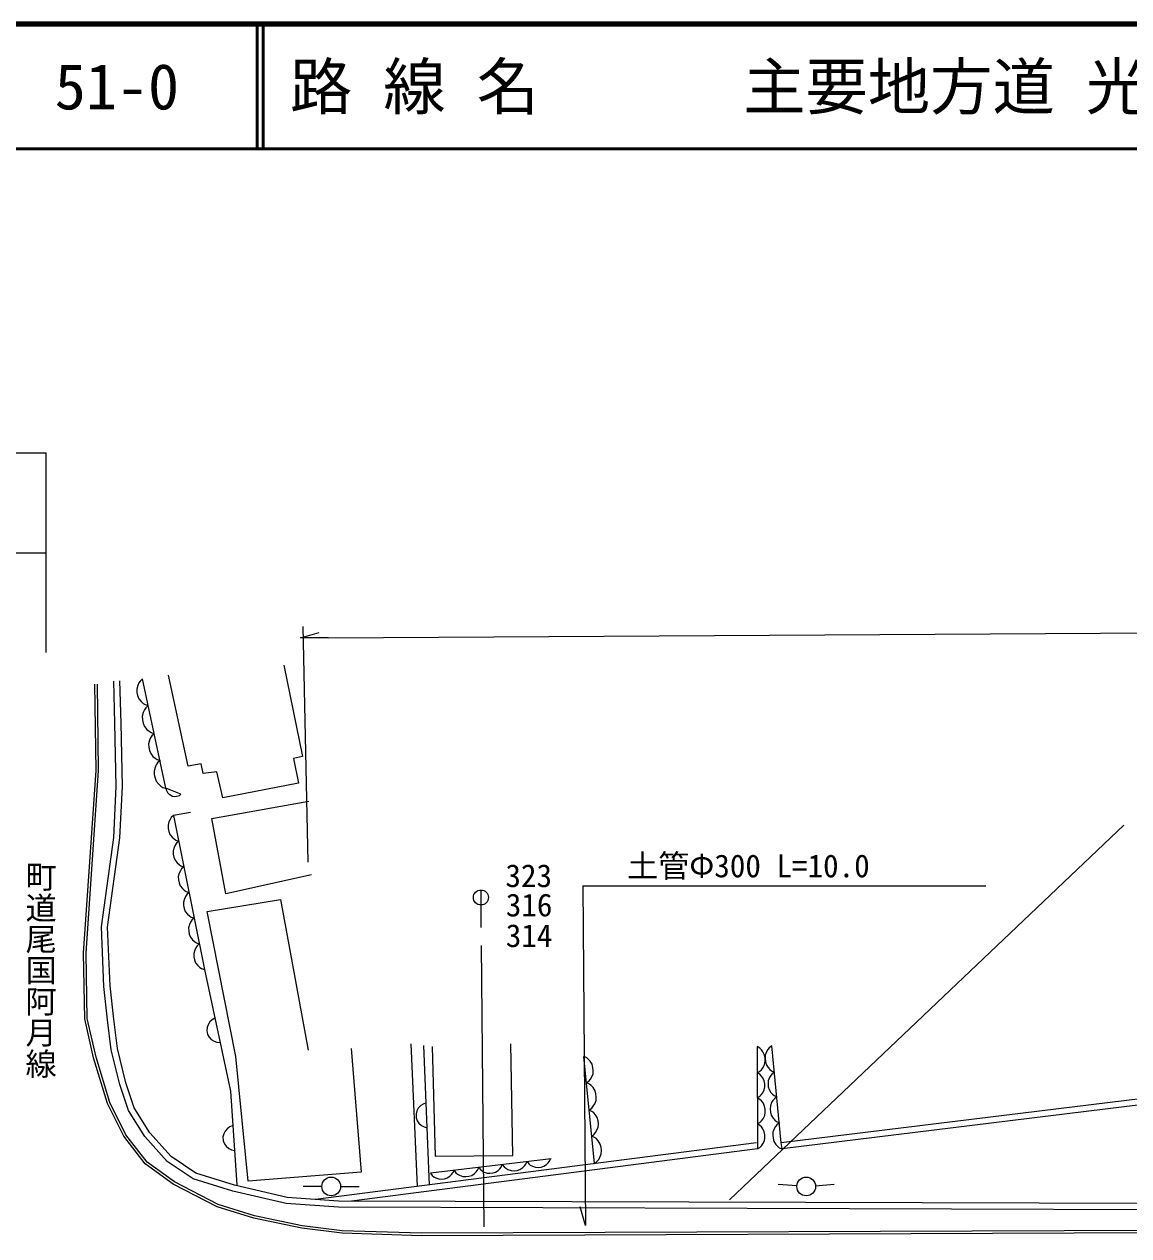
# Model space of a CAD drawing. Units: millimetres, scale not verified. Extents: x 40000 to 680000, y 20000 to 380000.
# Drawn here: x 159073 to 247668, y 282838 to 380000 of the extents above; entities that cross this region are included whole.
import ezdxf
from ezdxf.enums import TextEntityAlignment as Align

# ---------------------------------------------------------------- set-up
doc = ezdxf.new("R2010")
doc.units = ezdxf.units.MM
doc.header["$LTSCALE"] = 1000
for name, color, linetype, lineweight in [('M-BGD', 7, 'Continuous', 25), ('M-STR-HTXT', 7, 'Continuous', 13), ('M-STR-STRC', 7, 'Continuous', 25), ('M-TTL', 2, 'Continuous', 140), ('M-TTL-LINE', 7, 'Continuous', 50)]:
    doc.layers.add(name, color=color, linetype=linetype, lineweight=lineweight)
doc.layers.add('M-BMK-HTXT', color=7, linetype='Continuous')
doc.layers.add('M-TTL-TXT', color=7, linetype='Continuous')
doc.styles.add('@ＭＳ ゴシック', font='')
doc.styles.add('ＭＳ ゴシック', font='')
doc.styles.get('@ＭＳ ゴシック').set_extended_font_data('@MS Gothic')
doc.styles.get('ＭＳ ゴシック').set_extended_font_data('MS Gothic')

msp = doc.modelspace()

# ---------------------------------------------------------------- linework, layer by layer
at = {"layer": 'M-BGD'}
for p, q in [((179896, 328601), (181404, 321266)), ((168552, 327502), (168365, 327326)), ((170443, 318746), (168552, 327502)), ((172235, 320492), (170646, 327786)), ((166353, 323943), (166253, 327327)), ((166853, 323955), (166753, 327342)), ((168172, 326969), (168099, 326683)), ((168099, 326683), (168111, 326416)), ((168264, 327169), (168172, 326969)), ((168365, 327326), (168264, 327169)), ((168111, 326416), (168167, 326158)), ((168167, 326158), (168266, 325909)), ((168266, 325909), (168451, 325679)), ((168451, 325679), (168617, 325535)), ((168617, 325535), (168774, 325434)), ((168619, 324795), (168542, 324496)), ((168715, 325004), (168619, 324795)), ((168821, 325168), (168715, 325004)), ((168774, 325434), (169017, 325351)), ((169017, 325351), (168821, 325168)), ((166453, 318866), (166353, 323943)), ((166953, 318859), (166853, 323955)), ((168542, 324496), (168556, 324216)), ((168556, 324216), (168614, 323946)), ((168614, 323946), (168717, 323686)), ((168717, 323686), (168910, 323446)), ((168910, 323446), (169084, 323295)), ((169084, 323295), (169248, 323189)), ((169214, 322771), (169122, 322571)), ((169315, 322927), (169214, 322771)), ((169248, 323189), (169502, 323103)), ((169502, 323103), (169315, 322927)), ((169122, 322571), (169048, 322285)), ((169048, 322285), (169061, 322017)), ((169061, 322017), (169117, 321759)), ((169117, 321759), (169216, 321511)), ((169216, 321511), (169400, 321280)), ((169400, 321280), (169566, 321136)), ((169566, 321136), (169723, 321035)), ((169771, 320769), (169665, 320605)), ((169723, 321035), (169966, 320952)), ((169966, 320952), (169771, 320769)), ((173254, 320696), (172235, 320492)), ((173417, 319922), (173254, 320696)), ((181404, 321266), (180671, 321103)), ((180671, 321103), (181078, 319147)), ((169569, 320396), (169492, 320097)), ((169492, 320097), (169505, 319818)), ((169505, 319818), (169564, 319548)), ((169665, 320605), (169569, 320396)), ((174517, 320044), (173417, 319922)), ((175006, 317966), (174517, 320044)), ((166253, 314784), (166453, 318866)), ((166752, 314738), (166953, 318859)), ((169564, 319548), (169667, 319288)), ((169667, 319288), (169860, 319047)), ((169860, 319047), (170034, 318896)), ((170034, 318896), (170198, 318791)), ((170198, 318791), (170452, 318704)), ((170443, 318746), (170465, 318596)), ((171636, 318249), (170443, 318746)), ((181078, 319147), (175006, 317966)), ((170465, 318596), (170507, 318494)), ((170507, 318494), (170573, 318382)), ((170573, 318382), (170687, 318250)), ((170687, 318250), (170821, 318166)), ((170821, 318166), (170965, 318106)), ((170965, 318106), (171119, 318070)), ((171119, 318070), (171293, 318082)), ((171293, 318082), (171419, 318114)), ((171419, 318114), (171521, 318156)), ((171521, 318156), (171643, 318246)), ((172398, 316784), (171053, 316539)), ((174126, 316293), (181903, 317692)), ((170683, 316037), (170609, 315765)), ((170773, 316226), (170683, 316037)), ((170872, 316374), (170773, 316226)), ((171053, 316539), (170872, 316374)), ((171053, 316539), (173527, 304183)), ((175238, 310273), (174126, 316293)), ((170609, 315765), (170617, 315510)), ((170617, 315510), (170667, 315262)), ((170667, 315262), (170757, 315024)), ((170757, 315024), (170930, 314801)), ((165258, 307617), (166253, 314784)), ((165759, 307593), (166752, 314738)), ((170930, 314801), (171087, 314661)), ((171095, 313978), (171021, 313706)), ((171087, 314661), (171235, 314562)), ((171186, 314167), (171095, 313978)), ((171284, 314315), (171186, 314167)), ((171235, 314562), (171466, 314480)), ((171466, 314480), (171284, 314315)), ((171021, 313706), (171029, 313450)), ((171029, 313450), (171079, 313203)), ((171079, 313203), (171169, 312964)), ((171169, 312964), (171342, 312742)), ((171342, 312742), (171499, 312602)), ((171507, 311918), (171433, 311647)), ((171499, 312602), (171647, 312503)), ((171598, 312108), (171507, 311918)), ((171697, 312256), (171598, 312108)), ((171647, 312503), (171878, 312421)), ((171878, 312421), (171697, 312256)), ((171433, 311647), (171441, 311391)), ((171441, 311391), (171491, 311144)), ((171491, 311144), (171581, 310905)), ((182109, 311778), (175238, 310273)), ((171581, 310905), (171755, 310683)), ((171755, 310683), (171911, 310543)), ((171911, 310543), (172059, 310444)), ((172010, 310049), (171919, 309859)), ((172109, 310197), (172010, 310049)), ((172059, 310444), (172290, 310362)), ((172290, 310362), (172109, 310197)), ((171919, 309859), (171845, 309587)), ((171845, 309587), (171854, 309332)), ((171854, 309332), (171903, 309085)), ((171903, 309085), (171994, 308846)), ((173734, 308834), (179622, 309815)), ((179622, 309815), (181847, 297710)), ((171994, 308846), (172167, 308624)), ((172167, 308624), (172323, 308484)), ((172323, 308484), (172471, 308385)), ((172521, 308138), (172422, 307990)), ((172471, 308385), (172702, 308303)), ((172702, 308303), (172521, 308138)), ((176039, 297227), (173734, 308834)), ((165457, 302839), (165258, 307617)), ((165956, 302877), (165759, 307593)), ((172332, 307800), (172257, 307528)), ((172257, 307528), (172266, 307273)), ((172266, 307273), (172315, 307026)), ((172422, 307990), (172332, 307800)), ((172315, 307026), (172406, 306787)), ((172406, 306787), (172579, 306565)), ((172579, 306565), (172735, 306425)), ((172735, 306425), (172884, 306326)), ((172933, 306079), (172834, 305930)), ((172884, 306326), (173114, 306243)), ((173114, 306243), (172933, 306079)), ((172744, 305741), (172670, 305469)), ((172670, 305469), (172678, 305214)), ((172678, 305214), (172727, 304967)), ((172834, 305930), (172744, 305741)), ((172727, 304967), (172818, 304728)), ((172818, 304728), (172991, 304505)), ((172991, 304505), (173148, 304365)), ((173148, 304365), (173296, 304267)), ((173296, 304267), (173526, 304184)), ((173527, 304183), (175616, 294433)), ((165756, 300151), (165457, 302839)), ((166252, 300210), (165956, 302877)), ((174362, 300286), (174144, 300157)), ((166054, 297762), (165756, 300151)), ((166547, 297854), (166252, 300210)), ((173744, 299540), (173716, 299288)), ((173716, 299288), (173784, 298975)), ((173820, 299760), (173744, 299540)), ((173973, 299998), (173820, 299760)), ((174144, 300157), (173973, 299998)), ((173784, 298975), (173912, 298758)), ((173912, 298758), (174071, 298587)), ((174071, 298587), (174309, 298433)), ((174309, 298433), (174529, 298358)), ((174529, 298358), (174781, 298330)), ((166751, 294975), (166054, 297762)), ((167232, 295114), (166547, 297854)), ((185294, 297855), (186090, 287931)), ((190612, 286800), (190110, 298232)), ((191575, 286884), (191115, 298107)), ((191785, 298023), (192036, 289229)), ((198275, 289271), (198108, 298232)), ((218077, 297879), (217867, 298005)), ((217867, 297990), (217878, 289805)), ((218203, 297754), (218077, 297879)), ((218329, 297586), (218203, 297754)), ((218456, 297334), (218329, 297586)), ((218498, 297082), (218456, 297334)), ((218514, 297330), (218498, 297075)), ((218615, 297593), (218514, 297330)), ((218724, 297773), (218615, 297593)), ((218836, 297911), (218724, 297773)), ((219033, 298057), (218836, 297911)), ((219793, 290301), (219033, 298057)), ((177044, 287219), (176039, 297227)), ((204808, 288643), (203971, 297227)), ((204194, 297097), (203973, 297202)), ((204332, 296984), (204194, 297097)), ((204474, 296829), (204332, 296984)), ((204623, 296590), (204474, 296829)), ((204690, 296343), (204623, 296590)), ((218331, 296326), (218457, 296578)), ((218457, 296578), (218498, 296830)), ((218498, 296830), (218498, 297082)), ((218498, 297075), (218522, 296824)), ((218522, 296824), (218589, 296578)), ((218589, 296578), (218740, 296339)), ((204374, 295258), (204487, 295395)), ((204487, 295395), (204596, 295575)), ((204596, 295575), (204697, 295838)), ((204714, 296093), (204690, 296343)), ((204697, 295838), (204714, 296093)), ((217870, 295905), (218080, 296031)), ((218070, 295785), (217870, 295905)), ((218190, 295666), (218070, 295785)), ((218080, 296031), (218205, 296158)), ((218310, 295506), (218190, 295666)), ((218205, 296158), (218331, 296326)), ((218431, 295266), (218310, 295506)), ((218740, 296339), (218882, 296185)), ((218843, 295526), (218747, 295275)), ((218946, 295697), (218843, 295526)), ((218882, 296185), (219019, 296072)), ((219054, 295828), (218946, 295697)), ((219019, 296072), (219241, 295967)), ((219241, 295967), (219054, 295828)), ((167448, 292884), (166751, 294975)), ((167904, 293098), (167232, 295114)), ((175616, 294433), (176113, 286910)), ((204177, 295112), (204374, 295258)), ((204409, 295002), (204177, 295112)), ((204553, 294883), (204409, 295002)), ((204701, 294721), (204553, 294883)), ((204858, 294471), (204701, 294721)), ((204928, 294213), (204858, 294471)), ((218312, 294306), (218432, 294546)), ((218471, 295026), (218431, 295266)), ((218432, 294546), (218471, 294786)), ((218471, 294786), (218471, 295026)), ((218747, 295275), (218731, 295032)), ((218731, 295032), (218755, 294793)), ((218755, 294793), (218818, 294558)), ((218818, 294558), (218961, 294331)), ((191304, 293494), (191067, 293405)), ((204829, 293407), (204935, 293683)), ((204953, 293950), (204928, 294213)), ((204935, 293683), (204953, 293950)), ((217873, 293905), (218072, 294025)), ((218083, 293779), (217873, 293905)), ((218072, 294025), (218192, 294146)), ((218209, 293654), (218083, 293779)), ((218192, 294146), (218312, 294306)), ((218335, 293486), (218209, 293654)), ((218461, 293234), (218335, 293486)), ((219021, 293513), (218920, 293250)), ((218961, 294331), (219097, 294184)), ((219129, 293693), (219021, 293513)), ((219097, 294184), (219228, 294077)), ((219242, 293831), (219129, 293693)), ((219228, 294077), (219439, 293977)), ((219439, 293977), (219242, 293831)), ((248782, 293859), (219793, 290301)), ((168742, 290794), (167448, 292884)), ((169144, 291095), (167904, 293098)), ((190569, 292864), (190499, 292621)), ((190499, 292621), (190512, 292301)), ((190681, 293068), (190569, 292864)), ((190873, 293276), (190681, 293068)), ((191067, 293405), (190873, 293276)), ((204390, 292922), (204597, 293075)), ((204612, 292817), (204390, 292922)), ((204597, 293075), (204715, 293219)), ((204749, 292704), (204612, 292817)), ((204715, 293219), (204829, 293407)), ((204891, 292549), (204749, 292704)), ((205041, 292311), (204891, 292549)), ((218337, 292226), (218463, 292478)), ((218504, 292982), (218461, 293234)), ((218463, 292478), (218504, 292730)), ((218504, 292730), (218504, 292982)), ((218920, 293250), (218903, 292995)), ((218903, 292995), (218928, 292744)), ((218928, 292744), (218995, 292498)), ((218995, 292498), (219145, 292259)), ((248830, 293361), (219854, 289805)), ((175565, 291574), (175373, 291441)), ((175799, 291669), (175565, 291574)), ((190512, 292301), (190602, 292064)), ((190602, 292064), (190730, 291869)), ((190730, 291869), (190938, 291678)), ((190938, 291678), (191143, 291566)), ((191143, 291566), (191386, 291496)), ((205013, 291295), (205114, 291558)), ((205107, 292064), (205041, 292311)), ((205132, 291813), (205107, 292064)), ((205114, 291558), (205132, 291813)), ((217875, 291805), (218085, 291931)), ((218076, 291685), (217875, 291805)), ((218196, 291566), (218076, 291685)), ((218085, 291931), (218211, 292058)), ((218316, 291406), (218196, 291566)), ((218211, 292058), (218337, 292226)), ((219145, 292259), (219288, 292105)), ((219337, 291603), (219229, 291424)), ((219288, 292105), (219425, 291992)), ((219450, 291741), (219337, 291603)), ((219425, 291992), (219647, 291887)), ((219647, 291887), (219450, 291741)), ((170534, 288803), (168742, 290794)), ((170864, 289184), (169144, 291095)), ((175080, 291020), (175016, 290776)), ((175016, 290776), (175037, 290456)), ((175187, 291228), (175080, 291020)), ((175373, 291441), (175187, 291228)), ((204594, 290832), (204791, 290978)), ((204826, 290722), (204594, 290832)), ((204791, 290978), (204904, 291116)), ((204970, 290604), (204826, 290722)), ((204904, 291116), (205013, 291295)), ((205119, 290441), (204970, 290604)), ((218436, 291166), (218316, 291406)), ((218477, 290926), (218436, 291166)), ((218437, 290446), (218477, 290686)), ((218477, 290686), (218477, 290926)), ((219128, 291160), (219111, 290905)), ((219111, 290905), (219136, 290655)), ((219229, 291424), (219128, 291160)), ((219136, 290655), (219203, 290408)), ((175037, 290456), (175133, 290222)), ((175133, 290222), (175266, 290031)), ((175266, 290031), (175478, 289844)), ((175478, 289844), (175686, 289738)), ((175686, 289738), (175931, 289674)), ((217815, 290301), (182443, 285751)), ((217878, 289805), (185314, 285616)), ((205276, 290191), (205119, 290441)), ((205345, 289933), (205276, 290191)), ((205371, 289670), (205345, 289933)), ((205353, 289403), (205371, 289670)), ((217878, 289805), (218078, 289925)), ((218078, 289925), (218198, 290046)), ((218198, 290046), (218318, 290206)), ((218318, 290206), (218437, 290446)), ((219203, 290408), (219353, 290170)), ((219353, 290170), (219495, 290015)), ((219495, 290015), (219633, 289902)), ((219633, 289902), (219855, 289798)), ((219854, 289805), (219793, 290301)), ((172624, 287409), (170534, 288803)), ((172842, 287865), (170864, 289184)), ((201332, 289019), (191659, 287847)), ((192036, 289229), (198275, 289271)), ((199203, 288439), (199307, 288573)), ((199307, 288573), (199402, 288786)), ((199402, 288786), (199538, 288611)), ((199538, 288611), (199665, 288511)), ((200962, 288553), (201099, 288685)), ((201099, 288685), (201198, 288812)), ((201198, 288812), (201289, 289014)), ((204808, 288643), (205014, 288795)), ((205014, 288795), (205133, 288940)), ((205133, 288940), (205247, 289128)), ((205247, 289128), (205353, 289403)), ((175941, 286896), (172842, 287865)), ((186090, 287931), (177044, 287219)), ((191659, 287847), (191795, 287672)), ((191795, 287672), (191922, 287573)), ((193006, 287474), (193218, 287615)), ((193218, 287615), (193355, 287746)), ((193355, 287746), (193455, 287873)), ((193455, 287873), (193545, 288076)), ((193545, 288076), (193688, 287891)), ((193688, 287891), (193822, 287787)), ((193822, 287787), (193995, 287687)), ((193995, 287687), (194248, 287597)), ((194491, 287586), (194729, 287615)), ((194729, 287615), (194963, 287683)), ((194963, 287683), (195187, 287831)), ((195187, 287831), (195331, 287970)), ((195331, 287970), (195436, 288103)), ((195436, 288103), (195531, 288316)), ((195531, 288316), (195667, 288141)), ((195667, 288141), (195794, 288042)), ((195794, 288042), (195958, 287947)), ((195958, 287947), (196198, 287861)), ((196198, 287861), (196429, 287851)), ((196429, 287851), (196656, 287878)), ((196656, 287878), (196877, 287944)), ((196877, 287944), (197090, 288084)), ((197090, 288084), (197227, 288216)), ((197227, 288216), (197327, 288343)), ((197327, 288343), (197417, 288545)), ((197417, 288545), (197560, 288361)), ((197560, 288361), (197694, 288256)), ((197694, 288256), (197867, 288156)), ((197867, 288156), (198120, 288066)), ((198120, 288066), (198363, 288055)), ((198363, 288055), (198601, 288084)), ((198601, 288084), (198834, 288153)), ((198834, 288153), (199058, 288301)), ((199058, 288301), (199203, 288439)), ((199665, 288511), (199830, 288416)), ((199830, 288416), (200070, 288331)), ((200070, 288331), (200301, 288320)), ((200301, 288320), (200527, 288348)), ((200527, 288348), (200749, 288413)), ((200749, 288413), (200962, 288553)), ((175810, 286414), (172624, 287409)), ((180165, 285914), (175941, 286896)), ((182943, 286793), (181443, 286793)), ((184443, 286793), (185943, 286793)), ((191922, 287573), (192087, 287478)), ((192087, 287478), (192327, 287392)), ((192327, 287392), (192558, 287382)), ((192558, 287382), (192784, 287409)), ((192784, 287409), (193006, 287474)), ((194248, 287597), (194491, 287586)), ((221048, 286843), (219551, 286943)), ((222544, 286855), (224039, 286980)), ((180090, 285418), (175810, 286414)), ((184290, 285619), (180165, 285914)), ((184271, 285119), (180090, 285418)), ((287516, 284821), (184271, 285119)), ((287541, 285321), (184290, 285619))]:
    msp.add_line(p, q, dxfattribs=at)
for centre in [(183693, 286793), (221796, 286793)]:
    msp.add_circle(centre, 750, dxfattribs=at)
at = {"layer": 'M-STR-HTXT'}
for p, q in [((181420, 331709), (181814, 312798)), ((183458, 330791), (423357, 332231)), ((181237, 330778), (182734, 331206)), ((183458, 330791), (181237, 330778)), ((203866, 310889), (236191, 310889)), ((203866, 310889), (204092, 283650)), ((204092, 283650), (203660, 285146))]:
    msp.add_line(p, q, dxfattribs=at)
at = {"layer": 'M-STR-STRC'}
for p, q in [((156829, 345618), (160829, 345618)), ((160829, 329618), (160829, 345618)), ((156829, 337618), (160829, 337618)), ((164840, 320160), (164739, 327065)), ((165040, 320155), (164939, 327068)), ((163829, 305494), (164840, 320160)), ((164029, 305489), (165040, 320155)), ((215645, 285720), (247273, 315766)), ((195701, 310567), (195701, 307567)), ((195956, 283544), (195740, 306130)), ((163930, 300235), (163829, 305494)), ((164130, 300259), (164029, 305489)), ((164638, 297099), (163930, 300235)), ((164831, 297151), (164130, 300259)), ((165751, 293458), (164638, 297099)), ((165937, 293532), (164831, 297151)), ((167065, 290828), (165751, 293458)), ((167236, 290935), (165937, 293532)), ((168785, 288603), (167065, 290828)), ((168926, 288748), (167236, 290935)), ((171010, 286985), (168785, 288603)), ((171115, 287156), (168926, 288748)), ((174550, 285164), (171010, 286985)), ((174626, 285350), (171115, 287156)), ((177483, 284254), (174550, 285164)), ((177534, 284448), (174626, 285350)), ((181327, 283445), (177483, 284254)), ((181360, 283642), (177534, 284448)), ((184564, 283040), (181327, 283445)), ((184579, 283240), (181360, 283642)), ((190936, 282838), (184564, 283040)), ((190939, 283038), (184579, 283240)), ((289126, 283224), (190936, 282838)), ((289135, 283424), (190939, 283038))]:
    msp.add_line(p, q, dxfattribs=at)
msp.add_circle((195701, 309967), 600, dxfattribs=at)
at = {"layer": 'M-TTL'}
msp.add_line((680000, 380000), (40000, 380000), dxfattribs=at)
at = {"layer": 'M-TTL-LINE'}
for p, q in [((177750, 380000), (177750, 370000)), ((178250, 380000), (178250, 370000)), ((40000, 370000), (680000, 370000))]:
    msp.add_line(p, q, dxfattribs=at)

# ---------------------------------------------------------------- texts
at = {"layer": 'M-BMK-HTXT', "style": '@ＭＳ ゴシック'}
msp.add_text('町道尾国阿月線', height=1833, rotation=270, dxfattribs=at).set_placement((158928, 312900), align=Align.BOTTOM_LEFT)
at = {"layer": 'M-STR-HTXT', "style": 'ＭＳ ゴシック'}
msp.add_text('土管Φ300 L=10.0', height=1833, dxfattribs=at).set_placement((207418, 311035), align=Align.BOTTOM_LEFT)
at = {"layer": 'M-STR-STRC', "style": 'ＭＳ ゴシック'}
for s, p in [('323', (197668, 310249)), ('316', (197698, 307899)), ('314', (197698, 305443))]:
    msp.add_text(s, height=1833, dxfattribs=at).set_placement(p, align=Align.BOTTOM_LEFT)
at = {"layer": 'M-TTL-TXT', "style": 'ＭＳ ゴシック'}
for s, p in [('路 線 名', (180380, 375000)), ('主要地方道 光上関線', (216734, 375000)), ('51-0', (161521, 375000))]:
    msp.add_text(s, height=3666, dxfattribs=at).set_placement(p, align=Align.MIDDLE_LEFT)

doc.saveas('drawing.dxf')
